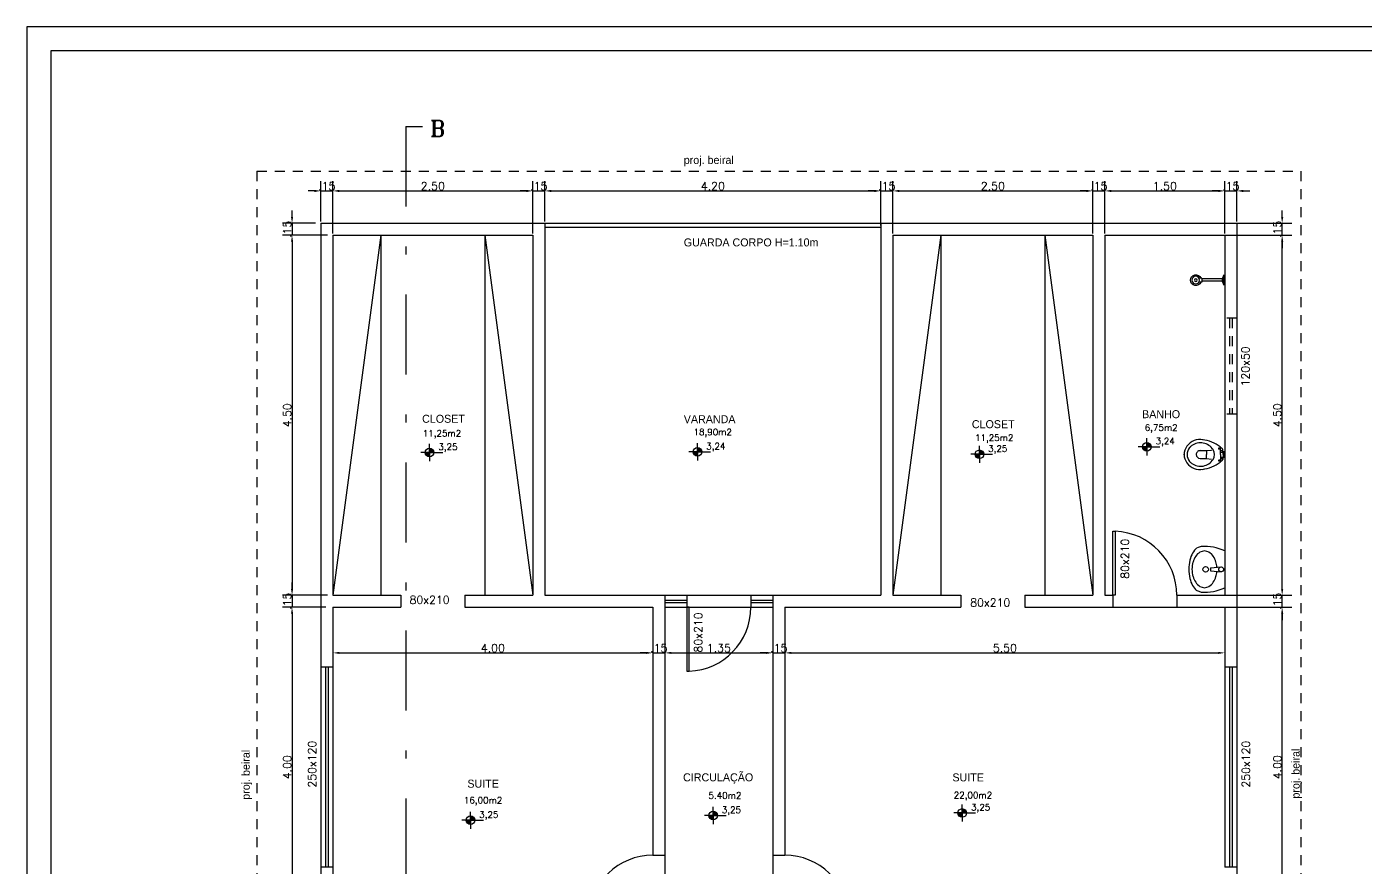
# Model space of a CAD drawing. Extents: x 3.3 to 78.4, y -0.4 to 40.7.
# Drawn here: x 4.59 to 21.32, y 30.19 to 40.7 of the extents above; entities that cross this region are included whole.
import ezdxf
from ezdxf.enums import TextEntityAlignment as Align

# ---------------------------------------------------------------- set-up
doc = ezdxf.new("R2010")
doc.units = 0
doc.header["$MEASUREMENT"] = 0
doc.linetypes.add('DASHDOTX2', pattern=[2, 1, -0.5, 0, -0.5])
doc.linetypes.add('HIDDEN2', pattern=[0.1875, 0.125, -0.0625])
doc.layers.get('DEFPOINTS').update_dxf_attribs({"linetype": 'CONTINUOUS'})
for name, color, linetype in [('1', 1, 'CONTINUOUS'), ('2', 2, 'CONTINUOUS'), ('3', 3, 'CONTINUOUS'), ('ALVENARIA', 7, 'CONTINUOUS'), ('COTAS', 1, 'CONTINUOUS'), ('SANITÁRIOS', 2, 'CONTINUOUS'), ('TEXTOS', 3, 'CONTINUOUS'), ('TXT', 2, 'CONTINUOUS')]:
    doc.layers.add(name, color=color, linetype=linetype)
doc.styles.add('ROMANS', font='romans', dxfattribs={"height": 0.1})
doc.styles.add('T20', font='romans.shx', dxfattribs={"height": 0.1})
doc.dimstyles.get("Standard").update_dxf_attribs({"dimscale": 0, "dimtxt": 0.12, "dimasz": 0.1, "dimexe": 0.1, "dimexo": 0.15, "dimgap": 0.15, "dimtad": 1, "dimzin": 5, "dimdsep": 46, "dimtxsty": 'Standard', "dimcen": 0.1, "dimclrd": 1, "dimclre": 1, "dimclrt": 3, "dimadec": 0, "dimazin": 0, "dimtfac": 1, "dimtmove": 2, "dimatfit": 3, "dimfxl": 1, "dimtolj": 1, "dimtzin": 0, "dimarcsym": 0})

# ---------------------------------------------------------------- blocks, each defined once
blk = doc.blocks.new('*D25')
at = {"layer": 'COTAS', "color": 1, "lineweight": -2, "transparency": 16777216}
for p, q in [((8.264, 38.265), (8.264, 38.766)), ((8.414, 38.115), (8.414, 38.766)), ((8.184, 38.646), (8.104, 38.646)), ((8.264, 38.646), (8.414, 38.646)), ((8.494, 38.646), (8.574, 38.646))]:
    blk.add_line(p, q, dxfattribs=at)
at = {"layer": 'COTAS', "color": 1, "transparency": 16777216}
for points in [[(8.184, 38.659), (8.184, 38.632), (8.264, 38.646)], [(8.494, 38.659), (8.494, 38.632), (8.414, 38.646)]]:
    blk.add_solid(points, dxfattribs=at)
at = {"layer": 'DEFPOINTS', "color": 0, "transparency": 16777216}
for p in [(8.414, 38.646), (8.264, 38.065), (8.414, 37.915)]:
    blk.add_point(p, dxfattribs=at)
at = {"layer": 'COTAS', "color": 3, "transparency": 16777216, "insert": (8.339, 38.706), "char_height": 0.1, "attachment_point": 5, "style": 'ROMANS'}
blk.add_mtext('\\A1;.15', dxfattribs=at)
blk = doc.blocks.new('*D26')
at = {"layer": 'COTAS', "color": 1, "lineweight": -2, "transparency": 16777216}
for p, q in [((8.414, 38.115), (8.414, 38.766)), ((10.914, 38.115), (10.914, 38.766)), ((8.494, 38.646), (10.834, 38.646))]:
    blk.add_line(p, q, dxfattribs=at)
at = {"layer": 'COTAS', "color": 1, "transparency": 16777216}
for points in [[(8.494, 38.659), (8.494, 38.632), (8.414, 38.646)], [(10.834, 38.659), (10.834, 38.632), (10.914, 38.646)]]:
    blk.add_solid(points, dxfattribs=at)
at = {"layer": 'DEFPOINTS', "color": 0, "transparency": 16777216}
for p in [(10.914, 38.646), (8.414, 37.915), (10.914, 37.915)]:
    blk.add_point(p, dxfattribs=at)
at = {"layer": 'COTAS', "color": 3, "transparency": 16777216, "insert": (9.664, 38.706), "char_height": 0.1, "attachment_point": 5, "style": 'ROMANS'}
blk.add_mtext('\\A1;2.50', dxfattribs=at)
blk = doc.blocks.new('*D27')
at = {"layer": 'COTAS', "color": 1, "lineweight": -2, "transparency": 16777216}
for p, q in [((10.914, 38.115), (10.914, 38.766)), ((11.064, 38.265), (11.064, 38.766)), ((10.834, 38.646), (10.754, 38.646)), ((10.914, 38.646), (11.064, 38.646)), ((11.144, 38.646), (11.224, 38.646))]:
    blk.add_line(p, q, dxfattribs=at)
at = {"layer": 'COTAS', "color": 1, "transparency": 16777216}
for points in [[(10.834, 38.659), (10.834, 38.632), (10.914, 38.646)], [(11.144, 38.659), (11.144, 38.632), (11.064, 38.646)]]:
    blk.add_solid(points, dxfattribs=at)
at = {"layer": 'DEFPOINTS', "color": 0, "transparency": 16777216}
for p in [(11.064, 38.646), (11.064, 38.065), (10.914, 37.915)]:
    blk.add_point(p, dxfattribs=at)
at = {"layer": 'COTAS', "color": 3, "transparency": 16777216, "insert": (10.989, 38.706), "char_height": 0.1, "attachment_point": 5, "style": 'ROMANS'}
blk.add_mtext('\\A1;.15', dxfattribs=at)
blk = doc.blocks.new('*D28')
at = {"layer": 'COTAS', "color": 1, "lineweight": -2, "transparency": 16777216}
for p, q in [((11.064, 38.265), (11.064, 38.766)), ((15.264, 38.215), (15.264, 38.766)), ((11.144, 38.646), (15.184, 38.646))]:
    blk.add_line(p, q, dxfattribs=at)
at = {"layer": 'COTAS', "color": 1, "transparency": 16777216}
for points in [[(11.144, 38.659), (11.144, 38.632), (11.064, 38.646)], [(15.184, 38.659), (15.184, 38.632), (15.264, 38.646)]]:
    blk.add_solid(points, dxfattribs=at)
at = {"layer": 'DEFPOINTS', "color": 0, "transparency": 16777216}
for p in [(15.264, 38.646), (11.064, 38.065), (15.264, 38.015)]:
    blk.add_point(p, dxfattribs=at)
at = {"layer": 'COTAS', "color": 3, "transparency": 16777216, "insert": (13.164, 38.706), "char_height": 0.1, "attachment_point": 5, "style": 'ROMANS'}
blk.add_mtext('\\A1;4.20', dxfattribs=at)
blk = doc.blocks.new('*D29')
at = {"layer": 'COTAS', "color": 1, "lineweight": -2, "transparency": 16777216}
for p, q in [((15.264, 38.215), (15.264, 38.766)), ((15.414, 38.115), (15.414, 38.766)), ((15.184, 38.646), (15.104, 38.646)), ((15.264, 38.646), (15.414, 38.646)), ((15.494, 38.646), (15.574, 38.646))]:
    blk.add_line(p, q, dxfattribs=at)
at = {"layer": 'COTAS', "color": 1, "transparency": 16777216}
for points in [[(15.184, 38.659), (15.184, 38.632), (15.264, 38.646)], [(15.494, 38.659), (15.494, 38.632), (15.414, 38.646)]]:
    blk.add_solid(points, dxfattribs=at)
at = {"layer": 'DEFPOINTS', "color": 0, "transparency": 16777216}
for p in [(15.414, 38.646), (15.264, 38.015), (15.414, 37.915)]:
    blk.add_point(p, dxfattribs=at)
at = {"layer": 'COTAS', "color": 3, "transparency": 16777216, "insert": (15.339, 38.706), "char_height": 0.1, "attachment_point": 5, "style": 'ROMANS'}
blk.add_mtext('\\A1;.15', dxfattribs=at)
blk = doc.blocks.new('*D30')
at = {"layer": 'COTAS', "color": 1, "lineweight": -2, "transparency": 16777216}
for p, q in [((15.414, 38.115), (15.414, 38.766)), ((17.914, 38.115), (17.914, 38.766)), ((15.494, 38.646), (17.834, 38.646))]:
    blk.add_line(p, q, dxfattribs=at)
at = {"layer": 'COTAS', "color": 1, "transparency": 16777216}
for points in [[(15.494, 38.659), (15.494, 38.632), (15.414, 38.646)], [(17.834, 38.659), (17.834, 38.632), (17.914, 38.646)]]:
    blk.add_solid(points, dxfattribs=at)
at = {"layer": 'DEFPOINTS', "color": 0, "transparency": 16777216}
for p in [(17.914, 38.646), (15.414, 37.915), (17.914, 37.915)]:
    blk.add_point(p, dxfattribs=at)
at = {"layer": 'COTAS', "color": 3, "transparency": 16777216, "insert": (16.664, 38.706), "char_height": 0.1, "attachment_point": 5, "style": 'ROMANS'}
blk.add_mtext('\\A1;2.50', dxfattribs=at)
blk = doc.blocks.new('*D31')
at = {"layer": 'COTAS', "color": 1, "lineweight": -2, "transparency": 16777216}
for p, q in [((17.914, 38.115), (17.914, 38.766)), ((18.064, 38.115), (18.064, 38.766)), ((17.834, 38.646), (17.754, 38.646)), ((17.914, 38.646), (18.064, 38.646)), ((18.144, 38.646), (18.224, 38.646))]:
    blk.add_line(p, q, dxfattribs=at)
at = {"layer": 'COTAS', "color": 1, "transparency": 16777216}
for points in [[(17.834, 38.659), (17.834, 38.632), (17.914, 38.646)], [(18.144, 38.659), (18.144, 38.632), (18.064, 38.646)]]:
    blk.add_solid(points, dxfattribs=at)
at = {"layer": 'DEFPOINTS', "color": 0, "transparency": 16777216}
for p in [(18.064, 38.646), (17.914, 37.915), (18.064, 37.915)]:
    blk.add_point(p, dxfattribs=at)
at = {"layer": 'COTAS', "color": 3, "transparency": 16777216, "insert": (17.989, 38.706), "char_height": 0.1, "attachment_point": 5, "style": 'ROMANS'}
blk.add_mtext('\\A1;.15', dxfattribs=at)
blk = doc.blocks.new('*D32')
at = {"layer": 'COTAS', "color": 1, "lineweight": -2, "transparency": 16777216}
for p, q in [((18.064, 38.115), (18.064, 38.766)), ((19.564, 38.115), (19.564, 38.766)), ((18.144, 38.646), (19.484, 38.646))]:
    blk.add_line(p, q, dxfattribs=at)
at = {"layer": 'COTAS', "color": 1, "transparency": 16777216}
for points in [[(18.144, 38.659), (18.144, 38.632), (18.064, 38.646)], [(19.484, 38.659), (19.484, 38.632), (19.564, 38.646)]]:
    blk.add_solid(points, dxfattribs=at)
at = {"layer": 'DEFPOINTS', "color": 0, "transparency": 16777216}
for p in [(19.564, 38.646), (18.064, 37.915), (19.564, 37.915)]:
    blk.add_point(p, dxfattribs=at)
at = {"layer": 'COTAS', "color": 3, "transparency": 16777216, "insert": (18.814, 38.706), "char_height": 0.1, "attachment_point": 5, "style": 'ROMANS'}
blk.add_mtext('\\A1;1.50', dxfattribs=at)
blk = doc.blocks.new('*D33')
at = {"layer": 'COTAS', "color": 1, "lineweight": -2, "transparency": 16777216}
for p, q in [((19.564, 38.115), (19.564, 38.766)), ((19.714, 38.265), (19.714, 38.766)), ((19.484, 38.646), (19.404, 38.646)), ((19.564, 38.646), (19.714, 38.646)), ((19.794, 38.646), (19.874, 38.646))]:
    blk.add_line(p, q, dxfattribs=at)
at = {"layer": 'COTAS', "color": 1, "transparency": 16777216}
for points in [[(19.484, 38.659), (19.484, 38.632), (19.564, 38.646)], [(19.794, 38.659), (19.794, 38.632), (19.714, 38.646)]]:
    blk.add_solid(points, dxfattribs=at)
at = {"layer": 'DEFPOINTS', "color": 0, "transparency": 16777216}
for p in [(19.714, 38.646), (19.714, 38.065), (19.564, 37.915)]:
    blk.add_point(p, dxfattribs=at)
at = {"layer": 'COTAS', "color": 3, "transparency": 16777216, "insert": (19.639, 38.706), "char_height": 0.1, "attachment_point": 5, "style": 'ROMANS'}
blk.add_mtext('\\A1;.15', dxfattribs=at)
blk = doc.blocks.new('*D34')
at = {"layer": 'COTAS', "color": 1, "lineweight": -2, "transparency": 16777216}
for p, q in [((7.904, 38.321), (7.904, 38.401)), ((8.196, 38.241), (7.784, 38.241)), ((7.904, 38.241), (7.904, 38.091)), ((8.346, 38.091), (7.784, 38.091)), ((7.904, 38.011), (7.904, 37.931))]:
    blk.add_line(p, q, dxfattribs=at)
at = {"layer": 'COTAS', "color": 1, "transparency": 16777216}
for points in [[(7.891, 38.321), (7.918, 38.321), (7.904, 38.241)], [(7.891, 38.011), (7.918, 38.011), (7.904, 38.091)]]:
    blk.add_solid(points, dxfattribs=at)
at = {"layer": 'DEFPOINTS', "color": 0, "transparency": 16777216}
for p in [(8.396, 38.241), (7.904, 38.091), (8.546, 38.091)]:
    blk.add_point(p, dxfattribs=at)
at = {"layer": 'COTAS', "color": 3, "transparency": 16777216, "insert": (7.844, 38.166), "char_height": 0.1, "attachment_point": 5, "rotation": 90, "style": 'ROMANS'}
blk.add_mtext('\\A1;.15', dxfattribs=at)
blk = doc.blocks.new('*D35')
at = {"layer": 'COTAS', "color": 1, "lineweight": -2, "transparency": 16777216}
for p, q in [((8.346, 38.091), (7.784, 38.091)), ((7.904, 38.011), (7.904, 33.671)), ((8.346, 33.591), (7.784, 33.591))]:
    blk.add_line(p, q, dxfattribs=at)
at = {"layer": 'COTAS', "color": 1, "transparency": 16777216}
for points in [[(7.891, 38.011), (7.918, 38.011), (7.904, 38.091)], [(7.891, 33.671), (7.918, 33.671), (7.904, 33.591)]]:
    blk.add_solid(points, dxfattribs=at)
at = {"layer": 'DEFPOINTS', "color": 0, "transparency": 16777216}
for p in [(8.546, 38.091), (7.904, 33.591), (8.546, 33.591)]:
    blk.add_point(p, dxfattribs=at)
at = {"layer": 'COTAS', "color": 3, "transparency": 16777216, "insert": (7.844, 35.841), "char_height": 0.1, "attachment_point": 5, "rotation": 90, "style": 'ROMANS'}
blk.add_mtext('\\A1;4.50', dxfattribs=at)
blk = doc.blocks.new('*D36')
at = {"layer": 'COTAS', "color": 1, "lineweight": -2, "transparency": 16777216}
for p, q in [((7.904, 33.671), (7.904, 33.751)), ((8.346, 33.591), (7.784, 33.591)), ((7.904, 33.591), (7.904, 33.441)), ((8.326, 33.441), (7.784, 33.441)), ((7.904, 33.361), (7.904, 33.281))]:
    blk.add_line(p, q, dxfattribs=at)
at = {"layer": 'COTAS', "color": 1, "transparency": 16777216}
for points in [[(7.891, 33.671), (7.918, 33.671), (7.904, 33.591)], [(7.891, 33.361), (7.918, 33.361), (7.904, 33.441)]]:
    blk.add_solid(points, dxfattribs=at)
at = {"layer": 'DEFPOINTS', "color": 0, "transparency": 16777216}
for p in [(8.546, 33.591), (7.904, 33.441), (8.526, 33.441)]:
    blk.add_point(p, dxfattribs=at)
at = {"layer": 'COTAS', "color": 3, "transparency": 16777216, "insert": (7.844, 33.516), "char_height": 0.1, "attachment_point": 5, "rotation": 90, "style": 'ROMANS'}
blk.add_mtext('\\A1;.15', dxfattribs=at)
blk = doc.blocks.new('*D37')
at = {"layer": 'COTAS', "color": 1, "lineweight": -2, "transparency": 16777216}
for p, q in [((8.326, 33.441), (7.784, 33.441)), ((7.904, 33.361), (7.904, 29.521)), ((8.346, 29.441), (7.784, 29.441))]:
    blk.add_line(p, q, dxfattribs=at)
at = {"layer": 'COTAS', "color": 1, "transparency": 16777216}
for points in [[(7.891, 33.361), (7.918, 33.361), (7.904, 33.441)], [(7.891, 29.521), (7.918, 29.521), (7.904, 29.441)]]:
    blk.add_solid(points, dxfattribs=at)
at = {"layer": 'DEFPOINTS', "color": 0, "transparency": 16777216}
for p in [(8.526, 33.441), (7.904, 29.441), (8.546, 29.441)]:
    blk.add_point(p, dxfattribs=at)
at = {"layer": 'COTAS', "color": 3, "transparency": 16777216, "insert": (7.844, 31.441), "char_height": 0.1, "attachment_point": 5, "rotation": 90, "style": 'ROMANS'}
blk.add_mtext('\\A1;4.00', dxfattribs=at)
blk = doc.blocks.new('*D45')
at = {"layer": 'COTAS', "color": 1, "lineweight": -2, "transparency": 16777216}
for p, q in [((19.544, 33.441), (20.4, 33.441)), ((20.28, 29.521), (20.28, 33.361)), ((19.544, 29.441), (20.4, 29.441))]:
    blk.add_line(p, q, dxfattribs=at)
at = {"layer": 'COTAS', "color": 1, "transparency": 16777216}
for points in [[(20.267, 33.361), (20.294, 33.361), (20.28, 33.441)], [(20.267, 29.521), (20.294, 29.521), (20.28, 29.441)]]:
    blk.add_solid(points, dxfattribs=at)
at = {"layer": 'DEFPOINTS', "color": 0, "transparency": 16777216}
for p in [(19.344, 33.441), (20.28, 33.441), (19.344, 29.441)]:
    blk.add_point(p, dxfattribs=at)
at = {"layer": 'COTAS', "color": 3, "transparency": 16777216, "insert": (20.22, 31.441), "char_height": 0.1, "attachment_point": 5, "rotation": 90, "style": 'ROMANS'}
blk.add_mtext('\\A1;4.00', dxfattribs=at)
blk = doc.blocks.new('*D46')
at = {"layer": 'COTAS', "color": 1, "lineweight": -2, "transparency": 16777216}
for p, q in [((20.28, 33.671), (20.28, 33.751)), ((19.544, 33.591), (20.4, 33.591)), ((20.28, 33.441), (20.28, 33.591)), ((19.544, 33.441), (20.4, 33.441)), ((20.28, 33.361), (20.28, 33.281))]:
    blk.add_line(p, q, dxfattribs=at)
at = {"layer": 'COTAS', "color": 1, "transparency": 16777216}
for points in [[(20.267, 33.671), (20.294, 33.671), (20.28, 33.591)], [(20.267, 33.361), (20.294, 33.361), (20.28, 33.441)]]:
    blk.add_solid(points, dxfattribs=at)
at = {"layer": 'DEFPOINTS', "color": 0, "transparency": 16777216}
for p in [(19.344, 33.591), (20.28, 33.591), (19.344, 33.441)]:
    blk.add_point(p, dxfattribs=at)
at = {"layer": 'COTAS', "color": 3, "transparency": 16777216, "insert": (20.22, 33.516), "char_height": 0.1, "attachment_point": 5, "rotation": 90, "style": 'ROMANS'}
blk.add_mtext('\\A1;.15', dxfattribs=at)
blk = doc.blocks.new('*D47')
at = {"layer": 'COTAS', "color": 1, "lineweight": -2, "transparency": 16777216}
for p, q in [((19.544, 38.091), (20.4, 38.091)), ((20.28, 33.671), (20.28, 38.011)), ((19.544, 33.591), (20.4, 33.591))]:
    blk.add_line(p, q, dxfattribs=at)
at = {"layer": 'COTAS', "color": 1, "transparency": 16777216}
for points in [[(20.267, 38.011), (20.294, 38.011), (20.28, 38.091)], [(20.267, 33.671), (20.294, 33.671), (20.28, 33.591)]]:
    blk.add_solid(points, dxfattribs=at)
at = {"layer": 'DEFPOINTS', "color": 0, "transparency": 16777216}
for p in [(19.344, 38.091), (20.28, 38.091), (19.344, 33.591)]:
    blk.add_point(p, dxfattribs=at)
at = {"layer": 'COTAS', "color": 3, "transparency": 16777216, "insert": (20.22, 35.841), "char_height": 0.1, "attachment_point": 5, "rotation": 90, "style": 'ROMANS'}
blk.add_mtext('\\A1;4.50', dxfattribs=at)
blk = doc.blocks.new('*D48')
at = {"layer": 'COTAS', "color": 1, "lineweight": -2, "transparency": 16777216}
for p, q in [((20.28, 38.321), (20.28, 38.401)), ((19.694, 38.241), (20.4, 38.241)), ((20.28, 38.091), (20.28, 38.241)), ((19.544, 38.091), (20.4, 38.091)), ((20.28, 38.011), (20.28, 37.931))]:
    blk.add_line(p, q, dxfattribs=at)
at = {"layer": 'COTAS', "color": 1, "transparency": 16777216}
for points in [[(20.267, 38.321), (20.294, 38.321), (20.28, 38.241)], [(20.267, 38.011), (20.294, 38.011), (20.28, 38.091)]]:
    blk.add_solid(points, dxfattribs=at)
at = {"layer": 'DEFPOINTS', "color": 0, "transparency": 16777216}
for p in [(19.494, 38.241), (20.28, 38.241), (19.344, 38.091)]:
    blk.add_point(p, dxfattribs=at)
at = {"layer": 'COTAS', "color": 3, "transparency": 16777216, "insert": (20.22, 38.166), "char_height": 0.1, "attachment_point": 5, "rotation": 90, "style": 'ROMANS'}
blk.add_mtext('\\A1;.15', dxfattribs=at)
blk = doc.blocks.new('*D49')
at = {"layer": 'COTAS', "color": 1, "lineweight": -2, "transparency": 16777216}
for p, q in [((8.414, 33.241), (8.414, 32.751)), ((12.414, 33.241), (12.414, 32.751)), ((8.494, 32.871), (12.334, 32.871))]:
    blk.add_line(p, q, dxfattribs=at)
at = {"layer": 'COTAS', "color": 1, "transparency": 16777216}
for points in [[(8.494, 32.884), (8.494, 32.858), (8.414, 32.871)], [(12.334, 32.884), (12.334, 32.858), (12.414, 32.871)]]:
    blk.add_solid(points, dxfattribs=at)
at = {"layer": 'DEFPOINTS', "color": 0, "transparency": 16777216}
for p in [(8.414, 33.441), (12.414, 33.441), (12.414, 32.871)]:
    blk.add_point(p, dxfattribs=at)
at = {"layer": 'COTAS', "color": 3, "transparency": 16777216, "insert": (10.414, 32.931), "char_height": 0.1, "attachment_point": 5, "style": 'ROMANS'}
blk.add_mtext('\\A1;4.00', dxfattribs=at)
blk = doc.blocks.new('*D50')
at = {"layer": 'COTAS', "color": 1, "lineweight": -2, "transparency": 16777216}
for p, q in [((12.414, 33.241), (12.414, 32.751)), ((12.564, 33.241), (12.564, 32.751)), ((12.334, 32.871), (12.254, 32.871)), ((12.414, 32.871), (12.564, 32.871)), ((12.644, 32.871), (12.724, 32.871))]:
    blk.add_line(p, q, dxfattribs=at)
at = {"layer": 'COTAS', "color": 1, "transparency": 16777216}
for points in [[(12.334, 32.884), (12.334, 32.858), (12.414, 32.871)], [(12.644, 32.884), (12.644, 32.858), (12.564, 32.871)]]:
    blk.add_solid(points, dxfattribs=at)
at = {"layer": 'DEFPOINTS', "color": 0, "transparency": 16777216}
for p in [(12.414, 33.441), (12.564, 33.441), (12.564, 32.871)]:
    blk.add_point(p, dxfattribs=at)
at = {"layer": 'COTAS', "color": 3, "transparency": 16777216, "insert": (12.489, 32.931), "char_height": 0.1, "attachment_point": 5, "style": 'ROMANS'}
blk.add_mtext('\\A1;.15', dxfattribs=at)
blk = doc.blocks.new('*D51')
at = {"layer": 'COTAS', "color": 1, "lineweight": -2, "transparency": 16777216}
for p, q in [((12.564, 33.241), (12.564, 32.751)), ((13.914, 33.041), (13.914, 32.751)), ((12.644, 32.871), (13.834, 32.871))]:
    blk.add_line(p, q, dxfattribs=at)
at = {"layer": 'COTAS', "color": 1, "transparency": 16777216}
for points in [[(12.644, 32.884), (12.644, 32.858), (12.564, 32.871)], [(13.834, 32.884), (13.834, 32.858), (13.914, 32.871)]]:
    blk.add_solid(points, dxfattribs=at)
at = {"layer": 'DEFPOINTS', "color": 0, "transparency": 16777216}
for p in [(12.564, 33.441), (13.914, 33.241), (13.914, 32.871)]:
    blk.add_point(p, dxfattribs=at)
at = {"layer": 'COTAS', "color": 3, "transparency": 16777216, "insert": (13.239, 32.931), "char_height": 0.1, "attachment_point": 5, "style": 'ROMANS'}
blk.add_mtext('\\A1;1.35', dxfattribs=at)
blk = doc.blocks.new('*D52')
at = {"layer": 'COTAS', "color": 1, "lineweight": -2, "transparency": 16777216}
for p, q in [((14.064, 33.241), (14.064, 32.751)), ((13.914, 33.041), (13.914, 32.751)), ((13.834, 32.871), (13.754, 32.871)), ((13.914, 32.871), (14.064, 32.871)), ((14.144, 32.871), (14.224, 32.871))]:
    blk.add_line(p, q, dxfattribs=at)
at = {"layer": 'COTAS', "color": 1, "transparency": 16777216}
for points in [[(13.834, 32.884), (13.834, 32.858), (13.914, 32.871)], [(14.144, 32.884), (14.144, 32.858), (14.064, 32.871)]]:
    blk.add_solid(points, dxfattribs=at)
at = {"layer": 'DEFPOINTS', "color": 0, "transparency": 16777216}
for p in [(14.064, 33.441), (13.914, 33.241), (14.064, 32.871)]:
    blk.add_point(p, dxfattribs=at)
at = {"layer": 'COTAS', "color": 3, "transparency": 16777216, "insert": (13.989, 32.931), "char_height": 0.1, "attachment_point": 5, "style": 'ROMANS'}
blk.add_mtext('\\A1;.15', dxfattribs=at)
blk = doc.blocks.new('*D53')
at = {"layer": 'COTAS', "color": 1, "lineweight": -2, "transparency": 16777216}
for p, q in [((14.064, 33.241), (14.064, 32.751)), ((19.564, 33.241), (19.564, 32.751)), ((14.144, 32.871), (19.484, 32.871))]:
    blk.add_line(p, q, dxfattribs=at)
at = {"layer": 'COTAS', "color": 1, "transparency": 16777216}
for points in [[(14.144, 32.884), (14.144, 32.858), (14.064, 32.871)], [(19.484, 32.884), (19.484, 32.858), (19.564, 32.871)]]:
    blk.add_solid(points, dxfattribs=at)
at = {"layer": 'DEFPOINTS', "color": 0, "transparency": 16777216}
for p in [(14.064, 33.441), (19.564, 33.441), (19.564, 32.871)]:
    blk.add_point(p, dxfattribs=at)
at = {"layer": 'COTAS', "color": 3, "transparency": 16777216, "insert": (16.814, 32.931), "char_height": 0.1, "attachment_point": 5, "style": 'ROMANS'}
blk.add_mtext('\\A1;5.50', dxfattribs=at)
blk = doc.blocks.new('12010224')
at = {"layer": 'SANITÁRIOS'}
for p, q in [((0.255, 0.23), (0.198, 0.214)), ((0.311, 0.214), (0.255, 0.23)), ((0.348, 0.267), (0.294, 0.285)), ((0.178, 0.021), (0.046, 0.031)), ((0.178, -0.019), (0.178, 0.021)), ((0.178, -0.019), (0.046, -0.029)), ((0.198, -0.214), (0.255, -0.23)), ((0.255, -0.23), (0.311, -0.214)), ((0.294, -0.285), (0.348, -0.267))]:
    blk.add_line(p, q, dxfattribs=at)
for centre, radius in [((0.046, 0.001), 0.03), ((0.24, 0), 0.0347)]:
    blk.add_circle(centre, radius, dxfattribs=at)
for centre, radius, start, end in [((0.254, -0.316), 0.602, 86.2102, 114.9799), ((0.29, 0.064), 0.176, 121.4172, 145.8575), ((0.219, 0.064), 0.176, 34.1425, 58.5828), ((0.224, 0.103), 0.206, 28.6904, 52.8787), ((0.11, 0.041), 0.335, 12.7722, 28.6904), ((0.437, 0), 0.338, 164.3104, 175.4853), ((0.347, 0.025), 0.245, 145.8575, 164.3104), ((0.162, 0.025), 0.245, 15.6896, 34.1425), ((0.073, 0), 0.338, 360, 15.6896), ((-0.069, 0), 0.519, 360, 12.7722), ((0.437, 0), 0.338, 184.2881, 195.6896), ((0.347, -0.025), 0.245, 195.6896, 214.1425), ((0.29, -0.064), 0.176, 214.1425, 238.5828), ((0.219, -0.064), 0.176, 301.4172, 325.8575), ((0.162, -0.025), 0.245, 325.8575, 344.3104), ((0.073, 0), 0.338, 344.3104, 360), ((0.11, -0.041), 0.335, 331.3096, 347.2278), ((-0.069, 0), 0.519, 347.2278, 360), ((0.254, 0.316), 0.602, 245.0201, 273.7898), ((0.224, -0.103), 0.206, 307.1213, 331.3096)]:
    blk.add_arc(centre, radius, start, end, dxfattribs=at)
blk = doc.blocks.new('12010111')
at = {"layer": 'SANITÁRIOS'}
for p, q in [((0, 0), (0, 0.028)), ((0, 0), (0, -0.028)), ((0.046, 0.031), (0.013, 0.031)), ((0.014, 0), (0.014, 0.028)), ((0.014, 0), (0.014, -0.028)), ((0.019, 0.031), (0.019, 0.062)), ((0.046, 0.05), (0.019, 0.05)), ((0.046, 0), (0.046, 0.089)), ((0.046, 0), (0.046, -0.089)), ((0.076, 0.075), (0.052, 0.075)), ((0.064, 0.063), (0.064, 0.087)), ((0.161, 0.056), (0.159, 0.059)), ((0.223, 0.049), (0.161, 0.056)), ((0.223, 0.049), (0.223, 0)), ((0.301, 0.049), (0.223, 0.049)), ((0.223, -0.049), (0.223, 0)), ((0.046, -0.031), (0.013, -0.031)), ((0.019, -0.031), (0.019, -0.062)), ((0.046, -0.05), (0.019, -0.05)), ((0.076, -0.075), (0.052, -0.075)), ((0.064, -0.063), (0.064, -0.087)), ((0.161, -0.056), (0.159, -0.059)), ((0.223, -0.049), (0.161, -0.056)), ((0.301, -0.049), (0.223, -0.049))]:
    blk.add_line(p, q, dxfattribs=at)
for centre in [(0.064, 0.075), (0.064, -0.075)]:
    blk.add_circle(centre, 0.00682, dxfattribs=at)
for centre, radius, start, end in [((0.336, -0.294), 0.484, 97.6805, 126.3456), ((0.3, -0.02), 0.208, 36.8888, 100.1214), ((0.007, 0.028), 0.00697, 0.8534, 179.1466), ((0.028, 0.062), 0.00909, 126.1604, 180), ((0.304, -0.315), 0.477, 122.7818, 126.1604), ((0.055, 0.089), 0.00909, 126.3456, 180), ((0.234, 0), 0.112, 147.3201, 212.6799), ((0.297, -0.04), 0.187, 54.2515, 147.3201), ((0.301, 0), 0.0486, 0, 90), ((0.301, 0), 0.0486, 270, 0), ((0.313, -0.018), 0.159, 41.3299, 54.2515), ((0.333, 0), 0.132, 318.6701, 41.3299), ((0.327, 0), 0.174, 323.1112, 36.8888), ((0.007, -0.028), 0.00697, 180.8534, 359.1466), ((0.028, -0.062), 0.00909, 180, 233.8396), ((0.304, 0.315), 0.477, 233.8396, 237.2182), ((0.055, -0.089), 0.00909, 180, 233.6544), ((0.336, 0.294), 0.484, 233.6544, 262.3195), ((0.297, 0.04), 0.187, 212.6799, 305.7485), ((0.3, 0.02), 0.208, 259.8786, 323.1112), ((0.313, 0.018), 0.159, 305.7485, 318.6701)]:
    blk.add_arc(centre, radius, start, end, dxfattribs=at)
for p in [(0, 0), (0.501, 0)]:
    blk.add_point(p, dxfattribs=at)
blk = doc.blocks.new('12010321')
at = {"layer": 'SANITÁRIOS'}
for p, q in [((0, 0.065), (0.02, 0.015)), ((0, 0.065), (0, -0.065)), ((0.005, 0.052), (0.005, -0.052)), ((0.02, 0.015), (0.02, -0.015)), ((0.02, 0.015), (0.273, 0.015)), ((0.273, 0.025), (0.31, 0.025)), ((0.273, 0.025), (0.273, -0.025)), ((0.02, -0.015), (0, -0.065)), ((0.02, -0.015), (0.273, -0.015)), ((0.273, -0.025), (0.31, -0.025))]:
    blk.add_line(p, q, dxfattribs=at)
for radius in [0.0474, 0.0174]:
    blk.add_circle((0.35, 0), radius, dxfattribs=at)
blk.add_arc((0.35, 0), 0.0674, 201.78, 158.22, dxfattribs=at)

msp = doc.modelspace()

# ---------------------------------------------------------------- hatches: boundary and pattern name
at = {"layer": 'COTAS'}
h = msp.add_hatch(color=256, dxfattribs=at)
h.paths.add_polyline_path([(18.5886, 35.4477), (18.6425, 35.4477, 0.4142136), (18.5886, 35.5016)])
h.paths.add_polyline_path([(18.5348, 35.4477, 0.4142136), (18.5886, 35.3939), (18.5886, 35.4477)])
h = msp.add_hatch(color=256, dxfattribs=at)
h.paths.add_polyline_path([(9.623, 35.3763), (9.6768, 35.3763, 0.4142136), (9.623, 35.4301)])
h.paths.add_polyline_path([(9.5691, 35.3763, 0.4142136), (9.623, 35.3224), (9.623, 35.3763)])
h = msp.add_hatch(color=256, dxfattribs=at)
h.paths.add_polyline_path([(12.9715, 35.3839), (13.0253, 35.3839, 0.4142136), (12.9715, 35.4377)])
h.paths.add_polyline_path([(12.9176, 35.3839, 0.4142136), (12.9715, 35.33), (12.9715, 35.3839)])
h = msp.add_hatch(color=256, dxfattribs=at)
h.paths.add_polyline_path([(16.4954, 35.3534), (16.5493, 35.3534, 0.4142136), (16.4954, 35.4072)])
h.paths.add_polyline_path([(16.4416, 35.3534, 0.4142136), (16.4954, 35.2995), (16.4954, 35.3534)])
h = msp.add_hatch(color=256, dxfattribs=at)
h.paths.add_polyline_path([(10.1341, 30.7783), (10.188, 30.7783, 0.4142136), (10.1341, 30.8321)])
h.paths.add_polyline_path([(10.0803, 30.7783, 0.4142136), (10.1341, 30.7244), (10.1341, 30.7783)])
h = msp.add_hatch(color=256, dxfattribs=at)
h.paths.add_polyline_path([(13.1668, 30.8381), (13.2206, 30.8381, 0.4142136), (13.1668, 30.892)])
h.paths.add_polyline_path([(13.1129, 30.8381, 0.4142136), (13.1668, 30.7843), (13.1668, 30.8381)])
h = msp.add_hatch(color=256, dxfattribs=at)
h.paths.add_polyline_path([(16.282, 30.8698), (16.3359, 30.8698, 0.4142136), (16.282, 30.9236)])
h.paths.add_polyline_path([(16.2282, 30.8698, 0.4142136), (16.282, 30.8159), (16.282, 30.8698)])

# ---------------------------------------------------------------- linework, layer by layer
at = {"layer": '1', "linetype": 'HIDDEN2'}
for p, q in [((7.4638, 38.8914), (20.5138, 38.8914)), ((7.4638, 38.8914), (7.4638, 21.0414)), ((20.5138, 38.8914), (20.5138, 21.0414))]:
    msp.add_line(p, q, dxfattribs=at)
at = {"layer": '1'}
for p, q in [((9.0138, 38.0914), (8.4138, 33.5914)), ((9.0138, 38.0914), (9.0138, 33.5914)), ((10.3138, 38.0914), (10.3138, 33.5914)), ((10.3138, 38.0914), (10.9138, 33.5914)), ((16.0138, 38.0914), (15.4138, 33.5914)), ((16.0138, 38.0914), (16.0138, 33.5914)), ((17.3138, 38.0914), (17.3138, 33.5914)), ((17.3138, 38.0914), (17.9138, 33.5914)), ((12.5638, 33.5914), (13.9138, 33.5914)), ((12.5638, 33.4414), (13.9138, 33.4414)), ((18.1638, 33.4414), (18.9638, 33.4414)), ((8.2638, 32.6914), (8.2638, 30.1914)), ((8.4138, 32.6914), (8.4138, 30.1914)), ((19.5638, 32.6914), (19.5638, 30.1914)), ((19.7138, 32.6914), (19.7138, 30.1914)), ((12.5638, 30.3414), (12.5638, 29.5414)), ((13.9138, 30.3414), (13.9138, 29.5414))]:
    msp.add_line(p, q, dxfattribs=at)
for centre, start, end in [((18.1638, 33.5914), 360, 87.85241), ((12.8388, 33.4414), 272.14759, 0), ((12.4138, 29.5414), 90, 177.85241), ((14.0638, 29.5414), 2.14759, 90)]:
    msp.add_arc(centre, 0.8, start, end, dxfattribs=at)
at = {"layer": '2'}
for p, q in [((11.0638, 38.2414), (15.2638, 38.2414)), ((11.0638, 38.1914), (15.2638, 38.1914))]:
    msp.add_line(p, q, dxfattribs=at)
at = {"layer": '3', "linetype": 'HIDDEN2'}
for p, q in [((19.7138, 37.0563), (19.5638, 37.0563)), ((19.6238, 37.0563), (19.6238, 35.8563)), ((19.6538, 37.0563), (19.6538, 35.8563)), ((19.7138, 35.8563), (19.5638, 35.8563))]:
    msp.add_line(p, q, dxfattribs=at)
at = {"layer": '3'}
for p, q in [((9.623, 35.3763), (9.623, 35.4839)), ((12.9715, 35.3839), (12.9715, 35.4916)), ((18.5886, 35.4477), (18.5886, 35.5554)), ((9.623, 35.3763), (9.5153, 35.3763)), ((9.623, 35.3763), (9.7873, 35.3763)), ((9.623, 35.3763), (9.623, 35.2686)), ((12.9715, 35.3839), (12.8638, 35.3839)), ((12.9715, 35.3839), (13.1359, 35.3839)), ((12.9715, 35.3839), (12.9715, 35.2762)), ((16.4954, 35.3534), (16.3878, 35.3534)), ((16.4954, 35.3534), (16.4954, 35.4611)), ((16.4954, 35.3534), (16.6598, 35.3534)), ((16.4954, 35.3534), (16.4954, 35.2457)), ((18.5886, 35.4477), (18.481, 35.4477)), ((18.5886, 35.4477), (18.753, 35.4477)), ((18.5886, 35.4477), (18.5886, 35.34)), ((12.5638, 33.5314), (12.8388, 33.5314)), ((12.5638, 33.5014), (12.8388, 33.5014)), ((12.8388, 33.5914), (12.8388, 33.4414)), ((13.6388, 33.5914), (13.6388, 33.4414)), ((13.6388, 33.5314), (13.9138, 33.5314)), ((13.6388, 33.5014), (13.9138, 33.5014)), ((16.282, 30.8698), (16.282, 30.9774)), ((10.1341, 30.7783), (10.1341, 30.886)), ((13.1668, 30.8381), (13.0591, 30.8381)), ((13.1668, 30.8381), (13.1668, 30.9458)), ((13.1668, 30.8381), (13.3311, 30.8381)), ((13.1668, 30.8381), (13.1668, 30.7305)), ((16.282, 30.8698), (16.1743, 30.8698)), ((16.282, 30.8698), (16.4464, 30.8698)), ((16.282, 30.8698), (16.282, 30.7621)), ((10.1341, 30.7783), (10.0265, 30.7783)), ((10.1341, 30.7783), (10.2985, 30.7783)), ((10.1341, 30.7783), (10.1341, 30.6706))]:
    msp.add_line(p, q, dxfattribs=at)
at = {"layer": '3', "linetype": 'Continuous'}
for p, q in [((8.3238, 32.6914), (8.3238, 30.1914)), ((8.3538, 32.6914), (8.3538, 30.1914)), ((19.6238, 32.6914), (19.6238, 30.1914)), ((19.6538, 32.6914), (19.6538, 30.1914))]:
    msp.add_line(p, q, dxfattribs=at)
at = {"layer": '3'}
for points in [[(18.1638, 33.5914), (18.1638, 34.3914), (18.1938, 34.3914), (18.1938, 33.5914)], [(12.8388, 33.4414), (12.8388, 32.6414), (12.8688, 32.6414), (12.8688, 33.4414)]]:
    msp.add_lwpolyline(points, close=True, dxfattribs=at)
for centre in [(18.5886, 35.4477), (9.623, 35.3763), (12.9715, 35.3839), (16.4954, 35.3534), (10.1341, 30.7783), (13.1668, 30.8381), (16.282, 30.8698)]:
    msp.add_circle(centre, 0.0538, dxfattribs=at)
at = {"layer": 'ALVENARIA'}
for p, q in [((4.8885, 40.3979), (4.8885, -0.051)), ((36.1353, 40.3979), (4.8885, 40.3979)), ((8.2638, 38.2414), (11.0638, 38.2414)), ((8.2638, 38.2414), (8.2638, 32.6914)), ((11.0638, 38.2414), (11.0638, 33.5914)), ((15.2638, 38.2414), (19.7138, 38.2414)), ((15.2638, 38.2414), (15.2638, 33.5914)), ((19.7138, 38.2414), (19.7138, 32.6914)), ((8.4138, 38.0914), (10.9138, 38.0914)), ((8.4138, 38.0914), (8.4138, 33.5914)), ((10.9138, 38.0914), (10.9138, 33.5914)), ((15.4138, 38.0914), (17.9138, 38.0914)), ((15.4138, 38.0914), (15.4138, 33.5914)), ((17.9138, 38.0914), (17.9138, 33.5914)), ((18.0638, 38.0914), (18.0638, 33.5914)), ((18.0638, 38.0914), (19.5638, 38.0914)), ((19.5638, 38.0914), (19.5638, 33.5914)), ((19.5638, 37.0563), (19.5638, 35.8563)), ((19.7138, 37.0563), (19.7138, 35.8563)), ((8.4138, 33.5914), (9.2638, 33.5914)), ((9.2638, 33.5914), (9.2638, 33.4414)), ((10.0638, 33.5914), (10.0638, 33.4414)), ((10.0638, 33.5914), (10.9138, 33.5914)), ((11.0638, 33.5914), (12.5638, 33.5914)), ((12.5638, 33.5914), (12.5638, 30.3414)), ((13.9138, 33.5914), (13.9138, 30.3414)), ((13.9138, 33.5914), (15.2638, 33.5914)), ((15.4138, 33.5914), (16.2638, 33.5914)), ((16.2638, 33.5914), (16.2638, 33.4414)), ((17.0638, 33.5914), (17.0638, 33.4414)), ((17.0638, 33.5914), (17.9138, 33.5914)), ((18.0638, 33.5914), (18.1638, 33.5914)), ((18.1638, 33.5914), (18.1638, 33.4414)), ((18.9638, 33.5914), (19.5638, 33.5914)), ((18.9638, 33.5914), (18.9638, 33.4414)), ((8.4138, 33.4414), (9.2638, 33.4414)), ((8.4138, 33.4414), (8.4138, 32.6914)), ((10.0638, 33.4414), (12.4138, 33.4414)), ((12.4138, 33.4414), (12.4138, 30.3414)), ((14.0638, 33.4414), (14.0638, 30.3414)), ((14.0638, 33.4414), (16.2638, 33.4414)), ((17.0638, 33.4414), (18.1638, 33.4414)), ((18.9638, 33.4414), (19.5638, 33.4414)), ((19.5638, 33.4414), (19.5638, 32.6914)), ((8.4138, 32.6914), (8.2638, 32.6914)), ((19.7138, 32.6914), (19.5638, 32.6914)), ((12.4138, 30.3414), (12.5638, 30.3414)), ((13.9138, 30.3414), (14.0638, 30.3414)), ((8.2638, 30.1914), (8.2638, 21.9914)), ((8.4138, 30.1914), (8.2638, 30.1914)), ((8.4138, 30.1914), (8.4138, 29.4414)), ((19.7138, 30.1914), (19.5638, 30.1914)), ((19.7138, 30.1914), (19.7138, 26.9664))]:
    msp.add_line(p, q, dxfattribs=at)
at = {"layer": 'ALVENARIA', "linetype": 'DASHDOTX2'}
for q in [(9.3284, 1.1389), (9.5336, 39.4503)]:
    msp.add_line((9.3284, 39.4503), q, dxfattribs=at)
at = {"layer": 'COTAS'}
for p, q in [((4.5885, 40.6979), (4.5885, -0.351)), ((36.4353, 40.6979), (4.5885, 40.6979))]:
    msp.add_line(p, q, dxfattribs=at)

# ---------------------------------------------------------------- block references
at = {"layer": '1', "xscale": -1}
msp.add_blockref('12010321', (19.5505, 37.531), dxfattribs=at)
at = {"layer": '1', "rotation": 180}
for name, p in [('12010111', (19.5559, 35.3505)), ('12010224', (19.5638, 33.9158))]:
    msp.add_blockref(name, p, dxfattribs=at)

# ---------------------------------------------------------------- texts
at = {"layer": 'COTAS', "color": 3, "insert": (9.8184, 39.4264), "char_height": 0.2, "attachment_point": 6, "style": 'T20'}
msp.add_mtext('{\\Fromant.shx|c0;\\C5;B\\Fromant.shx|c1;}', dxfattribs=at)
at = {"layer": 'TEXTOS'}
for s, p in [('proj. beiral', (12.8007, 38.9822)), ('GUARDA CORPO H=1.10m', (12.8007, 37.9523)), ('CLOSET', (9.53, 35.7475)), ('VARANDA', (12.8007, 35.7424)), ('BANHO', (18.529, 35.8049)), ('CLOSET', (16.4015, 35.68)), ('SUITE', (10.0957, 31.1862)), ('CIRCULAÇÃO', (12.7919, 31.2652)), ('SUITE', (16.1586, 31.2645))]:
    msp.add_text(s, height=0.1, dxfattribs=at).set_placement(p)
for p in [(7.3756, 31.0351), (20.4983, 31.0498)]:
    msp.add_text('proj. beiral', height=0.1, rotation=90, dxfattribs=at).set_placement(p)
at = {"layer": 'TXT', "style": 'ROMANS'}
for s, p in [('120x50', (19.821, 36.4525)), ('80x210', (18.3156, 34.0484)), ('80x210', (12.981, 33.1259)), ('250x120', (8.1553, 31.48)), ('250x120', (19.8266, 31.48))]:
    msp.add_text(s, height=0.1, rotation=90, dxfattribs=at).set_placement(p, align=Align.MIDDLE)
for s, height, p in [('11,25m2', 0.08, (9.7783, 35.6035)), ('18,90m2', 0.08, (13.1624, 35.6193)), ('6,75m2', 0.08, (18.7682, 35.6746)), ('3,25', 0.08, (9.8528, 35.4351)), ('3,24', 0.08, (13.2013, 35.4427)), ('11,25m2', 0.08, (16.6809, 35.5482)), ('3,24', 0.08, (18.8184, 35.5065)), ('3,25', 0.08, (16.7253, 35.4122)), ('80x210', 0.1, (9.6237, 33.5343)), ('80x210', 0.1, (16.6315, 33.5005)), ('5.40m2', 0.08, (13.3155, 31.0883)), ('22,00m2', 0.08, (16.415, 31.0804)), ('16,00m2', 0.08, (10.2923, 31.0171)), ('3,25', 0.08, (16.5118, 30.9286)), ('3,25', 0.08, (10.3639, 30.8371)), ('3,25', 0.08, (13.3966, 30.897))]:
    msp.add_text(s, height=height, dxfattribs=at).set_placement(p, align=Align.MIDDLE)

# ---------------------------------------------------------------- dimensions: what is measured, and where the dimension line sits
at = {"layer": 'COTAS'}
for base, p1, p2, picture, middle in [((8.4138, 38.6456), (8.2638, 38.0654), (8.4138, 37.9154), '*D25', (8.3388, 38.7056)), ((10.9138, 38.6456), (8.4138, 37.9154), (10.9138, 37.9154), '*D26', (9.6638, 38.7056)), ((11.0638, 38.6456), (10.9138, 37.9154), (11.0638, 38.0654), '*D27', (10.9888, 38.7056)), ((15.2638, 38.6456), (11.0638, 38.0654), (15.2638, 38.0154), '*D28', (13.1638, 38.7056)), ((15.4138, 38.6456), (15.2638, 38.0154), (15.4138, 37.9154), '*D29', (15.3388, 38.7056)), ((17.9138, 38.6456), (15.4138, 37.9154), (17.9138, 37.9154), '*D30', (16.6638, 38.7056)), ((18.0638, 38.6456), (17.9138, 37.9154), (18.0638, 37.9154), '*D31', (17.9888, 38.7056)), ((19.5638, 38.6456), (18.0638, 37.9154), (19.5638, 37.9154), '*D32', (18.8138, 38.7056)), ((19.7138, 38.6456), (19.5638, 37.9154), (19.7138, 38.0654), '*D33', (19.6388, 38.7056)), ((12.4138, 32.8711), (8.4138, 33.4414), (12.4138, 33.4414), '*D49', (10.4138, 32.9311)), ((12.5638, 32.8711), (12.4138, 33.4414), (12.5638, 33.4414), '*D50', (12.4888, 32.9311)), ((13.9138, 32.8711), (12.5638, 33.4414), (13.9138, 33.2414), '*D51', (13.2388, 32.9311)), ((14.0638, 32.8711), (13.9138, 33.2414), (14.0638, 33.4414), '*D52', (13.9888, 32.9311)), ((19.5638, 32.8711), (14.0638, 33.4414), (19.5638, 33.4414), '*D53', (16.8138, 32.9311))]:
    dim = msp.add_linear_dim(base=base, p1=p1, p2=p2, dimstyle='Standard', override={"dimscale": 1, "dimasz": 0.08, "dimexe": 0.12, "dimexo": 0.2, "dimgap": 0.01, "dimtxsty": 'ROMANS', "dimcen": 0.09, "dimtfac": 0.5, "dimtix": 1, "dimtzin": 5}, dxfattribs=at)
    dim.commit()
    dim.dimension.update_dxf_attribs({"geometry": picture, "text_midpoint": middle})
for base, p1, p2, picture, middle in [((7.9042, 38.0914), (8.3959, 38.2414), (8.5459, 38.0914), '*D34', (7.8442, 38.1664)), ((20.2802, 38.2414), (19.3436, 38.0914), (19.4936, 38.2414), '*D48', (20.2202, 38.1664)), ((7.9042, 33.5914), (8.5459, 38.0914), (8.5459, 33.5914), '*D35', (7.8442, 35.8414)), ((20.2802, 38.0914), (19.3436, 33.5914), (19.3436, 38.0914), '*D47', (20.2202, 35.8414)), ((7.9042, 33.4414), (8.5459, 33.5914), (8.5259, 33.4414), '*D36', (7.8442, 33.5164)), ((20.2802, 33.5914), (19.3436, 33.4414), (19.3436, 33.5914), '*D46', (20.2202, 33.5164)), ((7.9042, 29.4414), (8.5259, 33.4414), (8.5459, 29.4414), '*D37', (7.8442, 31.4414)), ((20.2802, 33.4414), (19.3436, 29.4414), (19.3436, 33.4414), '*D45', (20.2202, 31.4414))]:
    dim = msp.add_linear_dim(base=base, p1=p1, p2=p2, angle=90, dimstyle='Standard', override={"dimscale": 1, "dimasz": 0.08, "dimexe": 0.12, "dimexo": 0.2, "dimgap": 0.01, "dimtxsty": 'ROMANS', "dimcen": 0.09, "dimtfac": 0.5, "dimtix": 1, "dimtzin": 5}, dxfattribs=at)
    dim.commit()
    dim.dimension.update_dxf_attribs({"geometry": picture, "text_midpoint": middle})

doc.saveas('drawing.dxf')
